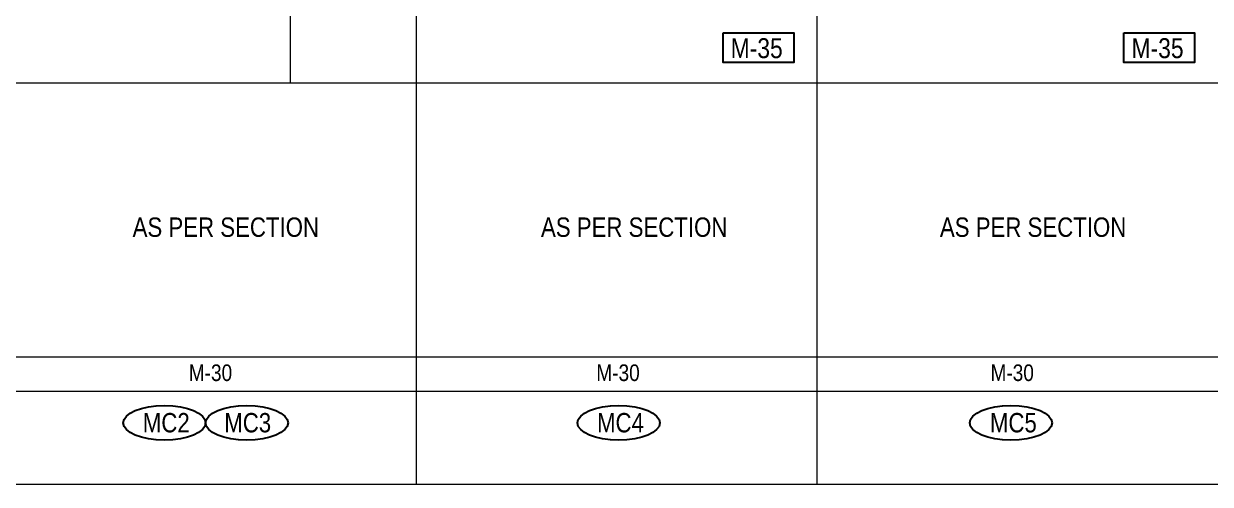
# Model space of a CAD drawing. Header units: millimetres. Extents: x 1112055 to 3390982, y -148532 to 766891.
# Drawn here: x 2099967 to 2121378, y 139386 to 147705 of the extents above; entities that cross this region are included whole.
import ezdxf
from ezdxf.enums import TextEntityAlignment as Align

# ---------------------------------------------------------------- set-up
doc = ezdxf.new("R2010")
doc.units = ezdxf.units.MM
doc.layers.add('B COLSCH', color=204, linetype='Continuous', lineweight=20)
doc.layers.add('B TITLE BLOCK', color=250, linetype='Continuous', lineweight=0)
doc.layers.add('B TEXT', color=7, linetype='Continuous')
doc.styles.add('SWINC', font='swissc.ttf')

msp = doc.modelspace()

# ---------------------------------------------------------------- linework, layer by layer
at = {"layer": 'B COLSCH', "color": 250, "lineweight": 0}
for p, q in [((2104772.3, 196077.4), (2104772.3, 146638.4)), ((2107046.6, 196077.4), (2107046.6, 139385.8)), ((2114280.2, 196077.4), (2114280.2, 139385.8)), ((2087919, 146638.4), (2215549.8, 146638.4)), ((2087919, 141687.5), (2215549.8, 141687.5)), ((2087919, 141068.6), (2215549.8, 141068.6)), ((2087919, 139385.8), (2215549.8, 139385.8))]:
    msp.add_line(p, q, dxfattribs=at)
at = {"layer": 'B TEXT', "color": 1}
for points in [[(2112586.1, 147540), (2113860.7, 147540), (2113860.7, 147002), (2112586.1, 147002)], [(2119819.7, 147540), (2121094.3, 147540), (2121094.3, 147002), (2119819.7, 147002)]]:
    msp.add_lwpolyline(points, close=True, dxfattribs=at)
at = {"layer": 'B TEXT', "color": 250}
for centre in [(2102505.4, 140495.5), (2103992.2, 140495.5), (2110702.2, 140495.5), (2117780.5, 140495.5)]:
    msp.add_ellipse(centre, major_axis=(743.4, 0), ratio=0.4237999, dxfattribs=at)

# ---------------------------------------------------------------- texts
at = {"layer": 'B TEXT', "color": 1, "style": 'SWINC'}
for p in [(2112723.5, 146975.5), (2119957, 146975.5)]:
    msp.add_text('M-35', height=360, dxfattribs=at).set_placement(p, align=Align.BOTTOM_LEFT)
at = {"layer": 'B TEXT', "color": 6, "style": 'SWINC'}
for s, p in [('AS PER SECTION', (2101931.6, 143855.3)), ('AS PER SECTION', (2109300.6, 143855.3)), ('AS PER SECTION', (2116499.3, 143855.3)), ('MC2', (2102115.7, 140323.4)), ('MC3', (2103585.5, 140323.4)), ('MC4', (2110311.7, 140323.4)), ('MC5', (2117401.3, 140323.4))]:
    msp.add_text(s, height=350, dxfattribs=at).set_placement(p)
at = {"layer": 'B TEXT', "style": 'SWINC'}
for p in [(2102945.1, 141160.9), (2110299.4, 141160.9), (2117412.2, 141160.9)]:
    msp.add_text('M-30', height=300, dxfattribs=at).set_placement(p, align=Align.BOTTOM_LEFT)
at = {"layer": 'B TITLE BLOCK', "color": 251, "insert": (2454574, 147468), "char_height": 289.947, "attachment_point": 2, "style": 'SWINC'}
msp.add_mtext_dynamic_manual_height_columns('\\pxsm1,qj;{\\fBankGothic Lt BT|b0|i0|c0|p34;BHOOMI\\P\\ps*,q*;\\fGost|b0|i0|c0|p2;\\H0.8x;- CONSULTANTS -\\C1; }', width=758153.186, gutter_width=0, heights=[106642.9], dxfattribs=at)

doc.saveas('drawing.dxf')
